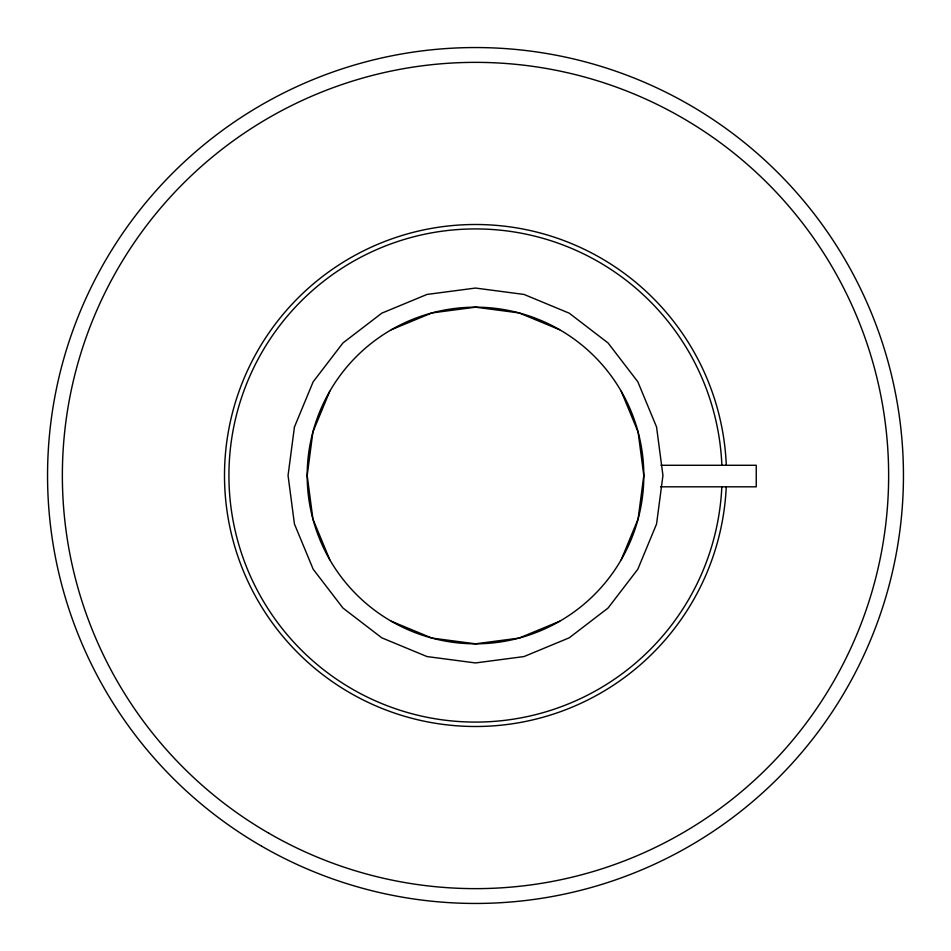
<?xml version="1.0" encoding="UTF-8"?>
<svg xmlns="http://www.w3.org/2000/svg" width="951" height="951" viewBox="0 0 951 951"><rect width="100%" height="100%" fill="white"/><g stroke="black" fill="none" stroke-linecap="round" stroke-linejoin="round"><path stroke-width="1.43" d="M329.735 391.337L312.915 431.932L307.185 475.5L312.915 519.068L329.735 559.663M621.265 559.663L638.085 519.068L643.815 475.5L638.085 431.932L621.265 391.337M559.663 621.265L519.068 638.085L475.5 643.815L431.932 638.085L391.337 621.265A168.315 168.315 0 0 1 391.337 329.735L431.932 312.915L475.5 307.185L519.068 312.915L559.663 329.735M660.981 465.277L756.247 465.277L756.247 486.817L660.565 486.817M726.231 487.102A251.005 251.005 0 0 1 346.247 690.664A251.005 251.005 0 0 1 347.495 259.587A251.005 251.005 0 0 1 726.291 465.348M721.809 487.162A246.582 246.582 0 0 1 348.435 686.824A246.582 246.582 0 0 1 349.695 263.427A246.582 246.582 0 0 1 721.868 465.301M391.337 621.265A168.315 168.315 0 0 0 643.815 475.5A168.315 168.315 0 0 0 391.337 329.735M294.441 426.987L288.058 475.5L294.441 524.013L313.176 569.221L342.954 608.046L381.779 637.824L426.987 656.559L475.5 662.942L524.013 656.559L569.221 637.824L608.046 608.046L637.824 569.221L656.559 524.013L662.942 475.5L656.559 426.987L637.824 381.779L608.046 342.954L569.221 313.176L524.013 294.441L475.5 288.058L426.987 294.441L381.779 313.176L342.954 342.954L313.176 381.779L294.441 426.987M268.931 833.29A413.138 413.138 0 0 0 888.638 475.5A413.138 413.138 0 0 0 268.931 117.71A413.138 413.138 0 0 0 268.931 833.29M261.525 846.117A427.95 427.95 0 0 0 903.45 475.5A427.95 427.95 0 0 0 261.525 104.883A427.95 427.95 0 0 0 261.525 846.117"/></g></svg>
